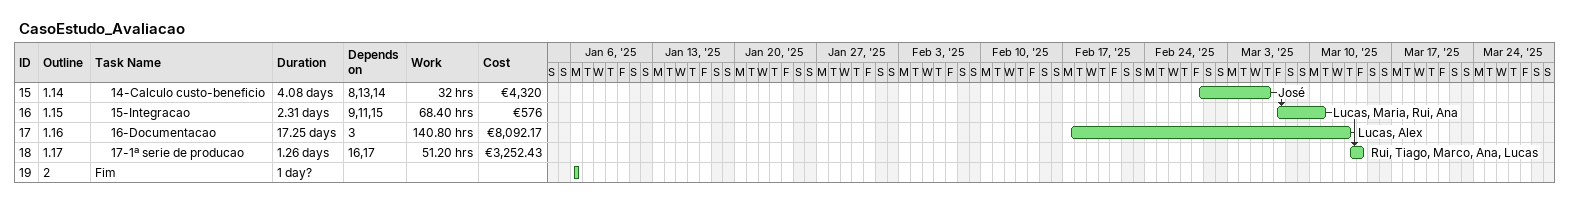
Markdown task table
CasoEstudo_Avaliacao

| ID | WBS | Task | Duration | Start | Finish | Predecessors | Resources | Work (h) | Cost (€) |
|---|---|---|---|---|---|---|---|---|---|
| 15 | 1.14 | 14-Calculo custo-beneficio | 4.08d | 2025-02-28 | 2025-03-06 | 8, 13, 14 | José | 32 | 4320 |
| 16 | 1.15 | 15-Integracao | 2.31d | 2025-03-07 | 2025-03-11 | 9, 11, 15 | Lucas, Maria, Rui, Ana | 68.40 | 576 |
| 17 | 1.16 | 16-Documentacao | 17.25d | 2025-02-17 | 2025-03-13 | 3 | Lucas, Alex | 140.80 | 8092.17 |
| 18 | 1.17 | 17-1ª serie de producao | 1.26d | 2025-03-13 | 2025-03-14 | 16, 17 | Rui, Tiago, Marco, Ana, Lucas | 51.20 | 3252.43 |
| 19 | 2 | Fim | 1d? | 2025-01-06 | 2025-01-06 |  |  |  |  |
